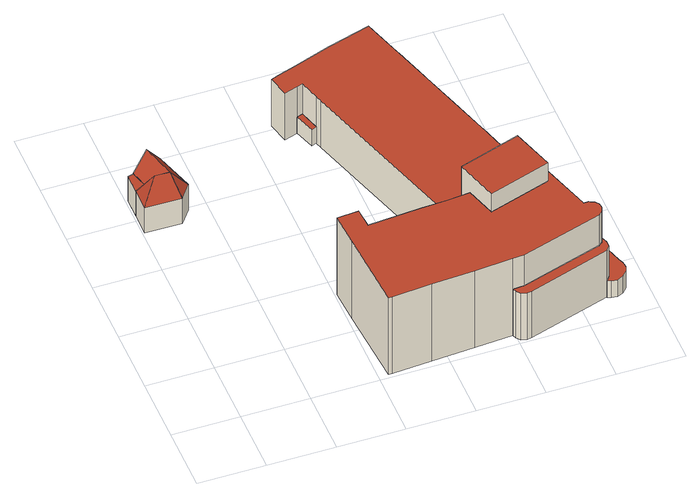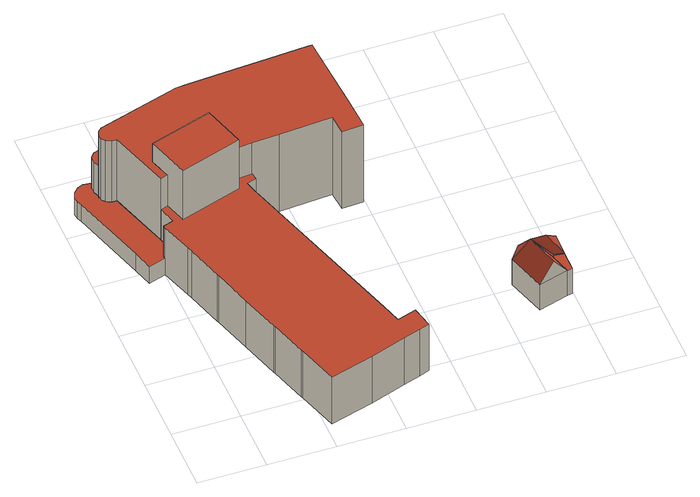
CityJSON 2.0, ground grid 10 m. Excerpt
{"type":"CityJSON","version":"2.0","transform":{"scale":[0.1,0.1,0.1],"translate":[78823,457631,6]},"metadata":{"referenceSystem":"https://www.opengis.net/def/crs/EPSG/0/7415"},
"CityObjects":{
"building1":{"type":"Building","children":["building1-1","building1-2","building1-3","building1-4"]},
"building1-1":{"type":"BuildingPart","attributes":{"roofType":"1000","RelativeEavesHeight":4.58,"RelativeRidgeHeight":4.58,"AbsoluteEavesHeight":11.23,"AbsoluteRidgeHeight":11.23},"parents":["building1"],"geometry":[{"type":"Solid","lod":"2","boundaries":[[[[0,1,2,3]],[[1,4,5,2]],[[4,6,7,5]],[[6,8,9,7]],[[8,0,3,9]],[[8,6,4,1,0]],[[3,2,5,7,9]]]],"semantics":{"surfaces":[{"type":"WallSurface"},{"type":"RoofSurface","Direction":132.42,"Slope":90},{"type":"GroundSurface"}],"values":[[0,0,0,0,0,1,2]]}}]},
"building1-2":{"type":"BuildingPart","attributes":{"roofType":"1040","RelativeEavesHeight":4.71,"RelativeRidgeHeight":7.74,"AbsoluteEavesHeight":11.33,"AbsoluteRidgeHeight":14.36},"parents":["building1"],"geometry":[{"type":"Solid","lod":"2","boundaries":[[[[10,11,12,13]],[[11,14,5,12]],[[14,15,2,5]],[[15,10,13,2]],[[14,11,16]],[[10,15,17]],[[11,10,17,16]],[[15,14,16,17]],[[13,12,5,2]]]],"semantics":{"surfaces":[{"type":"WallSurface"},{"type":"RoofSurface","Direction":270.96,"Slope":36.1},{"type":"RoofSurface","Direction":39.99,"Slope":-22.08},{"type":"RoofSurface","Direction":180.34,"Slope":37.56},{"type":"RoofSurface","Direction":3.2,"Slope":16.07},{"type":"GroundSurface"}],"values":[[0,0,0,0,1,2,3,4,5]]}}]},
"building1-3":{"type":"BuildingPart","attributes":{"roofType":"1130","RelativeEavesHeight":4.74,"RelativeRidgeHeight":7.77,"AbsoluteEavesHeight":11.33,"AbsoluteRidgeHeight":14.36},"parents":["building1"],"geometry":[{"type":"Solid","lod":"2","boundaries":[[[[18,19,20,21]],[[19,22,3,20]],[[22,23,9,3]],[[23,18,21,9]],[[22,19,17]],[[18,23,24]],[[19,18,24,17]],[[23,22,17,24]],[[21,20,3,9]]]],"semantics":{"surfaces":[{"type":"WallSurface"},{"type":"RoofSurface","Direction":195.72,"Slope":-10.15},{"type":"RoofSurface","Direction":73.9,"Slope":37.83},{"type":"RoofSurface","Direction":254.34,"Slope":37.01},{"type":"GroundSurface"}],"values":[[0,0,0,0,1,0,2,3,4]]}}]},
"building1-4":{"type":"BuildingPart","attributes":{"roofType":"1120","RelativeEavesHeight":4.74,"RelativeRidgeHeight":7.77,"AbsoluteEavesHeight":11.33,"AbsoluteRidgeHeight":14.36},"parents":["building1"],"geometry":[{"type":"Solid","lod":"2","boundaries":[[[[19,10,13,20]],[[10,15,2,13]],[[15,22,3,2]],[[22,19,20,3]],[[10,19,17]],[[15,10,17]],[[22,15,17]],[[19,22,17]],[[20,13,2,3]]]],"semantics":{"surfaces":[{"type":"WallSurface"},{"type":"RoofSurface","Direction":127.23,"Slope":35.03},{"type":"RoofSurface","Direction":219.99,"Slope":22.08},{"type":"RoofSurface","Direction":303.72,"Slope":44.82},{"type":"RoofSurface","Direction":15.72,"Slope":10.15},{"type":"GroundSurface"}],"values":[[0,0,0,0,1,2,3,4,5]]}}]},
"building2":{"type":"Building","children":["building2-1","building2-2","building2-3","building2-4","building2-5","building2-6"]},
"building2-1":{"type":"BuildingPart","attributes":{"roofType":"1000","RelativeEavesHeight":3.05,"RelativeRidgeHeight":3.05,"AbsoluteEavesHeight":9.53,"AbsoluteRidgeHeight":9.53},"parents":["building2"],"geometry":[{"type":"Solid","lod":"2","boundaries":[[[[25,26,27,28]],[[26,29,30,27]],[[29,31,32,30]],[[31,25,28,32]],[[31,29,26,25]],[[28,27,30,32]]]],"semantics":{"surfaces":[{"type":"WallSurface"},{"type":"RoofSurface","Direction":0,"Slope":90},{"type":"GroundSurface"}],"values":[[0,0,0,0,1,2]]}}]},
"building2-2":{"type":"BuildingPart","attributes":{"roofType":"1000","RelativeEavesHeight":3.05,"RelativeRidgeHeight":3.05,"AbsoluteEavesHeight":9.4,"AbsoluteRidgeHeight":9.4},"parents":["building2"],"geometry":[{"type":"Solid","lod":"2","boundaries":[[[[33,34,35,36]],[[34,37,38,35]],[[37,39,40,38]],[[39,41,42,40]],[[41,43,44,42]],[[43,45,46,44]],[[45,47,48,46]],[[47,49,50,48]],[[49,51,52,50]],[[51,53,54,52]],[[53,55,56,54]],[[55,57,58,56]],[[57,59,60,58]],[[59,61,62,60]],[[61,63,64,62]],[[63,65,66,64]],[[65,67,68,66]],[[67,69,70,68]],[[69,71,72,70]],[[71,73,74,72]],[[73,33,36,74]],[[73,71,69,67,65,63,61,59,57,55,53,51,49,47,45,43,41,39,37,34,33]],[[36,35,38,40,42,44,46,48,50,52,54,56,58,60,62,64,66,68,70,72,74]]]],"semantics":{"surfaces":[{"type":"WallSurface"},{"type":"RoofSurface","Direction":97.12,"Slope":90},{"type":"GroundSurface"}],"values":[[0,0,0,0,0,0,0,0,0,0,0,0,0,0,0,0,0,0,0,0,0,1,2]]}}]},
"building2-3":{"type":"BuildingPart","attributes":{"roofType":"1000","RelativeEavesHeight":8.65,"RelativeRidgeHeight":8.65,"AbsoluteEavesHeight":15.1,"AbsoluteRidgeHeight":15.1},"parents":["building2"],"geometry":[{"type":"Solid","lod":"2","boundaries":[[[[75,76,77,78]],[[76,79,80,77]],[[79,81,82,80]],[[81,83,84,82]],[[83,85,86,84]],[[85,87,88,86]],[[87,89,90,88]],[[89,91,92,90]],[[91,93,94,92]],[[93,95,96,94]],[[95,97,98,96]],[[97,75,78,98]],[[97,95,93,91,89,87,85,83,81,79,76,75]],[[78,77,80,82,84,86,88,90,92,94,96,98]]]],"semantics":{"surfaces":[{"type":"WallSurface"},{"type":"RoofSurface","Direction":270,"Slope":90},{"type":"GroundSurface"}],"values":[[0,0,0,0,0,0,0,0,0,0,0,0,1,2]]}}]},
"building2-4":{"type":"BuildingPart","attributes":{"roofType":"1000","RelativeEavesHeight":14.4,"RelativeRidgeHeight":14.4,"AbsoluteEavesHeight":20.8,"AbsoluteRidgeHeight":20.8},"parents":["building2"],"geometry":[{"type":"Solid","lod":"2","boundaries":[[[[99,100,101,102]],[[100,103,104,101]],[[103,105,106,104]],[[105,107,108,106]],[[107,109,110,108]],[[109,111,112,110]],[[111,113,114,112]],[[113,115,96,114]],[[115,116,94,96]],[[116,117,92,94]],[[117,118,90,92]],[[118,119,88,90]],[[119,120,121,88]],[[120,122,123,121]],[[122,124,125,123]],[[124,126,127,125]],[[126,128,129,127]],[[128,130,131,129]],[[130,132,133,131]],[[132,134,135,133]],[[134,136,137,135]],[[136,138,139,137]],[[138,140,141,139]],[[140,99,102,141]],[[140,138,136,134,132,130,128,126,124,122,120,119,118,117,116,115,113,111,109,107,105,103,100,99]],[[102,101,104,106,108,110,112,114,96,94,92,90,88,121,123,125,127,129,131,133,135,137,139,141]]]],"semantics":{"surfaces":[{"type":"WallSurface"},{"type":"RoofSurface","Direction":270,"Slope":90},{"type":"GroundSurface"}],"values":[[0,0,0,0,0,0,0,0,0,0,0,0,0,0,0,0,0,0,0,0,0,0,0,0,1,2]]}}]},
"building2-5":{"type":"BuildingPart","attributes":{"roofType":"1000","RelativeEavesHeight":8.73,"RelativeRidgeHeight":8.73,"AbsoluteEavesHeight":15.1,"AbsoluteRidgeHeight":15.1},"parents":["building2"],"geometry":[{"type":"Solid","lod":"2","boundaries":[[[[142,143,144,145]],[[143,146,147,144]],[[146,148,149,147]],[[148,150,151,149]],[[150,152,153,151]],[[152,154,155,153]],[[154,156,157,155]],[[156,158,159,157]],[[158,160,161,159]],[[160,162,163,161]],[[162,164,165,163]],[[164,166,167,165]],[[166,168,169,167]],[[168,170,171,169]],[[170,172,173,171]],[[172,174,175,173]],[[174,176,177,175]],[[176,178,179,177]],[[178,180,106,179]],[[180,181,104,106]],[[181,182,101,104]],[[182,183,102,101]],[[183,184,141,102]],[[184,185,139,141]],[[185,186,187,139]],[[186,188,189,187]],[[188,190,191,189]],[[190,192,193,191]],[[192,194,195,193]],[[194,196,197,195]],[[196,142,145,197]],[[196,194,192,190,188,186,185,184,183,182,181,180,178,176,174,172,170,168,166,164,162,160,158,156,154,152,150,148,146,143,142]],[[145,144,147,149,151,153,155,157,159,161,163,165,167,169,171,173,175,177,179,106,104,101,102,141,139,187,189,191,193,195,197]]]],"semantics":{"surfaces":[{"type":"WallSurface"},{"type":"RoofSurface","Direction":0,"Slope":90},{"type":"GroundSurface"}],"values":[[0,0,0,0,0,0,0,0,0,0,0,0,0,0,0,0,0,0,0,0,0,0,0,0,0,0,0,0,0,0,0,1,2]]}}]},
"building2-6":{"type":"BuildingPart","attributes":{"roofType":"1000","RelativeEavesHeight":9.14,"RelativeRidgeHeight":9.14,"AbsoluteEavesHeight":24.24,"AbsoluteRidgeHeight":24.24},"parents":["building2"],"geometry":[{"type":"Solid","lod":"2","boundaries":[[[[198,199,182,200]],[[199,201,183,182]],[[201,202,203,183]],[[202,198,200,203]],[[202,201,199,198]],[[200,182,183,203]]]],"semantics":{"surfaces":[{"type":"WallSurface"},{"type":"RoofSurface","Direction":0,"Slope":90},{"type":"GroundSurface"}],"values":[[0,0,0,0,1,2]]}}]}
},
"vertices":[
[19,408,52],[16,404,52],[16,404,6],[19,408,6],[2,406,52],[2,406,6],[2,437,52],[2,437,6],[10,439,52],[10,439,6],
[55,371,53],[1,372,53],[1,372,6],[55,371,6],[2,406,53],[16,404,53],[24,395,84],[46,395,84],
[54,452,53],[72,393,53],[72,393,6],[54,452,6],[19,408,53],[10,439,53],[32,446,84],
[278,454,35],[270,451,35],[270,451,5],[278,454,5],[260,481,35],[260,481,5],[269,484,35],[269,484,5],
[500,210,34],[525,218,34],[525,218,3],[500,210,3],[534,189,34],[534,189,3],[569,75,34],[569,75,3],[572,68,34],[572,68,3],[573,59,34],[573,59,3],[570,50,34],[570,50,3],[563,43,34],[563,43,3],[554,39,34],[554,39,3],[545,40,34],[545,40,3],[540,42,34],[540,42,3],[545,49,34],[545,49,3],[545,59,34],[545,59,3],[542,67,34],[542,67,3],[541,75,34],[541,75,3],[537,80,34],[537,80,3],[529,84,34],[529,84,3],[522,84,34],[522,84,3],[493,175,34],[493,175,3],[485,201,34],[485,201,3],[501,206,34],[501,206,3],
[545,49,91],[540,42,91],[540,42,4],[545,49,4],[418,4,91],[418,4,4],[411,3,91],[411,3,4],[403,5,91],[403,5,4],[398,11,91],[398,11,4],[396,17,91],[396,17,4],[413,18,91],[413,18,4],[534,55,91],[534,55,4],[539,60,91],[539,60,4],[542,67,91],[542,67,4],[545,59,91],[545,59,4],
[400,111,148],[492,140,148],[492,140,4],[400,111,4],[482,171,148],[482,171,4],[493,175,148],[493,175,4],[522,84,148],[522,84,4],[529,84,148],[529,84,4],[537,80,148],[537,80,4],[541,75,148],[541,75,4],[542,67,148],[539,60,148],[534,55,148],[413,18,148],[396,17,148],[340,13,148],[340,13,4],[277,9,148],[277,9,4],[219,5,148],[219,5,4],[213,5,148],[213,5,4],[205,123,148],[205,123,4],[202,173,148],[202,173,4],[234,175,148],[234,175,4],[236,145,148],[236,145,4],[314,151,148],[314,151,4],[354,153,148],[354,153,4],[386,156,148],[386,156,4],
[260,481,91],[241,475,91],[241,475,4],[260,481,4],[233,507,91],[233,507,4],[248,512,91],[248,512,4],[273,520,91],[273,520,4],[326,538,91],[326,538,4],[391,557,91],[391,557,4],[410,497,91],[410,497,4],[411,494,91],[411,494,4],[428,440,91],[428,440,4],[429,437,91],[429,437,4],[447,379,91],[447,379,4],[465,322,91],[465,322,4],[466,319,91],[466,319,4],[482,265,91],[482,265,4],[485,257,91],[485,257,4],[500,210,91],[500,210,4],[501,206,91],[501,206,4],[485,201,91],[485,201,4],[493,175,91],[482,171,91],[492,140,91],[400,111,91],[386,156,91],[354,153,91],[353,165,91],[353,165,4],[367,169,91],[367,169,4],[362,187,91],[362,187,4],[281,445,91],[281,445,4],[278,454,91],[278,454,4],[269,484,91],[269,484,4],
[472,203,182],[492,140,182],[472,203,91],[400,111,182],[381,174,182],[381,174,91]
]}
